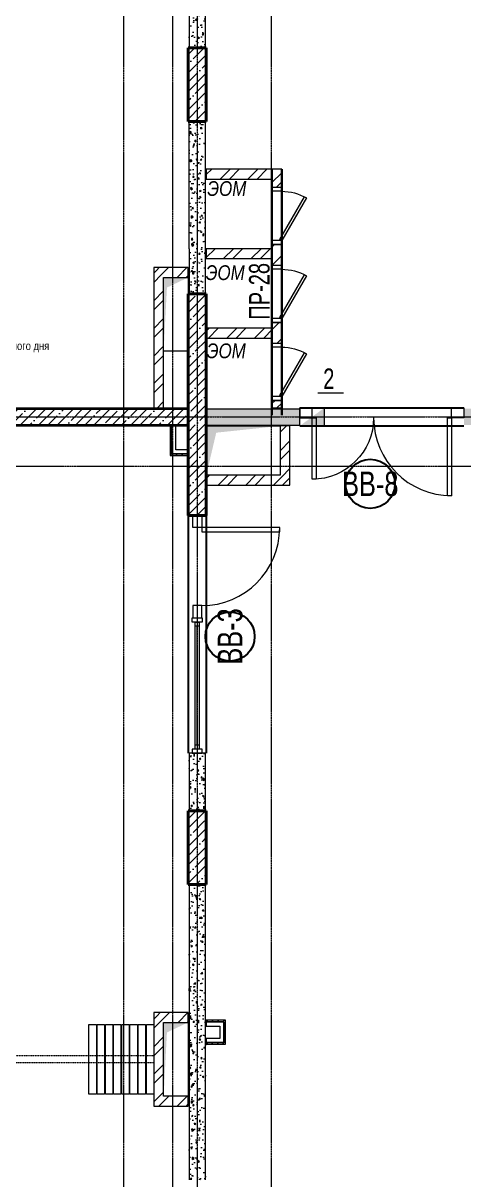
# Model space of a CAD drawing. Header units: millimetres. Extents: x -231292 to 573618, y -153144 to 564035.
# Drawn here: x 60161 to 65533, y 40230 to 54330 of the extents above; entities that cross this region are included whole.
import ezdxf
from ezdxf.enums import TextEntityAlignment as Align

# ---------------------------------------------------------------- set-up
doc = ezdxf.new("R2010")
doc.units = ezdxf.units.MM
for name, pattern in [('ADSK_Невидимые', [5, 3, -2]), ('CENTER2', [28.575, 19.05, -3.175, 3.175, -3.175]), ('HIDDEN2', [4.7625, 3.175, -1.5875])]:
    doc.linetypes.add(name, pattern=pattern)
doc.layers.get('0').update_dxf_attribs({"color": 250})
doc.layers.get('Defpoints').update_dxf_attribs({"color": 250})
for name, color, linetype, lineweight in [('A-AREA', 250, 'Continuous', 15), ('АР_Витраж', 250, 'Continuous', 13), ('АР_Витраж марка', 250, 'Continuous', 9), ('АР_Двери_витраж', 250, 'Continuous', 9), ('АР_Колонны', 250, 'Continuous', 35), ('АР_Отв. марка', 250, 'Continuous', 9), ('АР_площадь пом', 250, 'Continuous', 5), ('АР_Стены ГКЛ', 250, 'Continuous', 15), ('АР_Стены ЖБ', 250, 'Continuous', 35), ('АР_Стены кирпич', 250, 'Continuous', 20), ('АР_Стены ПЕНОблок', 250, 'Continuous', 20), ('АР_Штриховка', 250, 'Continuous', 0), ('Двери кабины', 250, 'Continuous', 0), ('ОВ_Шахты', 250, 'Continuous', 5), ('РД_Оси_100', 250, 'Continuous', 0), ('РД_проем_инж перемыч_фахверк', 250, 'Continuous', 18), ('СС_Отверстия', 250, 'Continuous', 9), ('ТХ_Оборудование', 250, 'Continuous', 9), ('ЭОМ_отверстия', 250, 'Continuous', 5)]:
    doc.layers.add(name, color=color, linetype=linetype, lineweight=lineweight)
doc.layers.add('РД_Витраж_вн', color=250, linetype='Continuous')
doc.layers.add('РД_Перемычка инж проемов', color=250, linetype='Continuous')
doc.layers.add('РД_Проем', color=250, linetype='Continuous', lineweight=0, plot=False)
doc.layers.add('РД_проем_инж перемыч_подсчет', color=250, linetype='Continuous', lineweight=30, plot=False)
doc.styles.add('Arial0', font='arial.ttf')
doc.styles.add('Arial_09', font='ARIALN.TTF', dxfattribs={"width": 0.9})
doc.styles.add('MtXpl_Arial_Narrow', font='ARIALNI.TTF')
doc.styles.add('style1', font='ARIALN.TTF')
doc.styles.add('ккк', font='isocpeur.ttf', dxfattribs={"width": 0.85, "oblique": 15})
pattern_1 = [(45, (8883.4, 13229.69), (-112.2532, 112.2532), []), (45, (8995.66, 13229.69), (-112.2532, 112.2532), [198.4375, -39.6875, 0, -39.6875])]
pattern_2 = [(45, (8883.4, 13229.69), (-168.3798, 168.3798), []), (45, (8995.66, 13229.69), (-168.3798, 168.3798), [])]
pattern_3 = [(45, (8883.4, 13229.69), (-168.3798, 168.3798), []), (45, (8995.66, 13229.69), (-168.3798, 168.3798), [])]
pattern_4 = [(45, (8883.4, 13229.69), (-168.3798, 168.3798), []), (45, (8995.66, 13229.69), (-168.3798, 168.3798), [])]
pattern_5 = [(45, (8883.403, 13229.686), (-33.67596, 33.67596), [])]

# ---------------------------------------------------------------- blocks, each defined once
blk = doc.blocks.new('СОШ_2200_АР_ОСИ_М100_28.05.24')
at = {"layer": 'РД_Оси_100', "linetype": 'CENTER2'}
for points in [[(52500, 139938.679), (52500, -5755), (52358.276, -6155)], [(53100, 139938.679), (53100, -5755), (52949.266, -6155)], [(54300, 139938.679), (54300, -6155)], [(53400, 70753.904), (53400, -5755), (53550, -6155)], [(43327.994, 36300), (71363.995, 36300)], [(43327.994, 35700), (71363.995, 35700)]]:
    blk.add_lwpolyline(points, dxfattribs=at)
blk = doc.blocks.new('otv')
at = {"linetype": 'Continuous'}
blk.add_lwpolyline([(0, -1), (0, 0), (1, 0), (1, -1)], close=True, dxfattribs=at)
blk.add_solid([(0, -1), (0, 0), (0.135, -0.137), (1, 0)], dxfattribs=at)
blk = doc.blocks.new('MOK-МаркаПомещения1')
at = {"layer": 'A-AREA', "color": 0}
blk.add_line((-3.65, -1.94), (3.65, -1.94), dxfattribs=at)
at = {"layer": 'A-AREA', "color": 0, "style": 'style1'}
blk.add_attdef('АР-ПОМЕЩЕНИЕ:ПЛОЩАДЬ', text='', height=3, dxfattribs=at).set_placement((0, 0), align=Align.MIDDLE)
at = {"layer": 'Defpoints', "style": 'style1', "flags": 8}
blk.add_attdef('АР-ПОМЕЩЕНИЕ:НАИМЕНОВАНИЕ', text='', height=1, dxfattribs=at).set_placement((0, 2.96), align=Align.MIDDLE)
blk = doc.blocks.new('MOK-МаркаПроема инж.')
blk.add_line((-1.33, -1.75), (1.8, -1.75))
at = {"color": 0, "style": 'Arial0', "width": 0.7}
blk.add_attdef('АР-ПРОЕМ:Коробка', text='', height=2.5, dxfattribs=at).set_placement((0, 0), align=Align.MIDDLE)
blk = doc.blocks.new('МаркаВитража1')
at = {"layer": 'Defpoints'}
blk.add_circle((0, 0), 3, dxfattribs=at)
at = {"color": 0, "linetype": 'ByBlock', "lineweight": -2, "style": 'Arial_09', "width": 0.9}
blk.add_attdef('АР-ОКНО:НАИМЕНОВАНИЕ', text='', height=3, dxfattribs=at).set_placement((0, 0), align=Align.MIDDLE)
blk = doc.blocks.new('MOK-МаркаПеремычки')
at = {"color": 0, "style": 'ккк', "oblique": 15, "width": 0.85}
blk.add_attdef('АР-ПРОЕМ:ПЕРЕМЫЧКА', text='', height=2.5, dxfattribs=at).set_placement((0, 0), align=Align.MIDDLE)

msp = doc.modelspace()

# ---------------------------------------------------------------- hatches: boundary and pattern name
at = {"layer": 'АР_Стены ГКЛ', "linetype": 'Continuous', "lineweight": 0}
h = msp.add_hatch(dxfattribs=at)
h.set_pattern_fill('ANSI31', color=256, scale=15, style=0)
h.set_pattern_definition(pattern_5)
h.paths.add_polyline_path([(61953.291, 49059.686), (61973.291, 49079.686), (61973.291, 49429.686), (61953.291, 49429.686)], flags=0)
h = msp.add_hatch(dxfattribs=at)
h.set_pattern_fill('ANSI31', color=256, scale=15, style=0)
h.set_pattern_definition(pattern_5)
h.paths.add_polyline_path([(62173.291, 49059.686), (62173.291, 49079.686), (61973.291, 49079.686), (61953.291, 49059.686)], flags=0)
h = msp.add_hatch(dxfattribs=at)
h.set_pattern_fill('ANSI31', color=256, scale=15, style=0)
h.set_pattern_definition([(45, (8883.403, 13229.686), (-33.67596, 33.67596), [])])
h.paths.add_polyline_path([(62393.403, 42174.686), (62393.403, 42154.686), (62608.406, 42154.686), (62628.406, 42174.686)], flags=0)
h = msp.add_hatch(dxfattribs=at)
h.set_pattern_fill('ANSI31', color=256, scale=15, angle=-360, style=0)
h.set_pattern_definition(pattern_5)
h.paths.add_polyline_path([(62628.406, 42174.686), (62608.406, 42154.686), (62608.406, 41904.686), (62628.406, 41884.686)], flags=0)
h = msp.add_hatch(dxfattribs=at)
h.set_pattern_fill('ANSI31', color=256, scale=15, style=0)
h.set_pattern_definition([(45, (8883.403, 13229.686), (-33.67596, 33.67596), [])])
h.paths.add_polyline_path([(62628.406, 41884.686), (62608.406, 41904.686), (62393.403, 41904.686), (62393.403, 41884.686)], flags=0)
at = {"layer": 'АР_Штриховка', "linetype": 'Continuous', "lineweight": 0}
h = msp.add_hatch(dxfattribs=at)
h.set_pattern_fill('AR-CONC', color=256, angle=45, style=0)
h.set_pattern_definition([(95, (8883.4, 13229.69), (140.09465, 117.55338), [19.05, -209.55]), (40, (8883.4, 13229.69), (-160.01845, 110.17673), [15.24, -167.6406]), (145.45144, (8895.08, 13239.48), (-19.9238, 227.7301), [16.19, -178.09024]), (91.1842, (8847.48, 13265.6), (221.41024, 161.9534), [28.575, -314.325]), (141.63556, (8865.93, 13279.1), (-7.0866, 342.8268), [24.285, -267.1356]), (36.18415, (8847.48, 13265.6), (-7.0866, 342.8268), [22.86, -251.4597]), (66, (8874.42, 13274.59), (179.51998, 34.89515), [19.05, -209.55]), (11, (8874.42, 13274.59), (-86.53993, 173.9412), [15.24, -167.64]), (116.45145, (8889.38, 13277.5), (92.98005, 208.83634), [16.19, -178.08994]), (82.5, (8883.4, 13229.686), (-57.60547, 61.973414), [0, -165.608, 0, -170.18, 0, -168.275]), (52.5, (8883.4, 13229.69), (-23.58973, 118.087), [0, -97.028, 0, -161.798, 0, -64.135]), (12.5, (8843.35, 13189.634), (99.92786, 91.826196), [0, -63.5, 0, -198.12, 0, -262.89]), (2.5, (8825.39, 13171.67), (86.7639, 122.7224), [0, -82.55, 0, -131.572, 0, -186.69])])
h.paths.add_polyline_path([(62183.403, 54029.686), (62383.403, 54029.686), (62383.403, 54728.686), (62183.403, 54728.686)], flags=0)
h.paths.add_polyline_path([(62183.403, 57628.686), (62383.403, 57628.686), (62383.403, 57630.686), (62183.403, 57630.686)], flags=0)
at = {"layer": 'АР_Штриховка', "linetype": 'Continuous', "lineweight": 5}
h = msp.add_hatch(dxfattribs=at)
h.set_pattern_fill('ANSI35', color=256, scale=25, style=0)
h.set_pattern_definition(pattern_1)
h.paths.add_polyline_path([(62173.403, 53129.686), (62393.403, 53129.686), (62393.403, 54029.686), (62173.403, 54029.686)], flags=0)
at = {"layer": 'АР_Штриховка', "linetype": 'Continuous', "lineweight": 0}
h = msp.add_hatch(dxfattribs=at)
h.set_pattern_fill('AR-CONC', color=256, angle=45, style=0)
h.set_pattern_definition([(95, (8883.4, 13229.69), (140.09465, 117.55338), [19.05, -209.55]), (40, (8883.4, 13229.69), (-160.01845, 110.17673), [15.24, -167.6406]), (145.45144, (8895.08, 13239.48), (-19.9238, 227.7301), [16.19, -178.09024]), (91.1842, (8847.48, 13265.6), (221.41024, 161.9534), [28.575, -314.325]), (141.63556, (8865.93, 13279.1), (-7.0866, 342.8268), [24.285, -267.1356]), (36.18415, (8847.48, 13265.6), (-7.0866, 342.8268), [22.86, -251.4597]), (66, (8874.42, 13274.59), (179.51998, 34.89515), [19.05, -209.55]), (11, (8874.42, 13274.59), (-86.53993, 173.9412), [15.24, -167.64]), (116.45145, (8889.38, 13277.5), (92.98005, 208.83634), [16.19, -178.08994]), (82.5, (8883.4, 13229.686), (-57.60547, 61.973414), [0, -165.608, 0, -170.18, 0, -168.275]), (52.5, (8883.4, 13229.69), (-23.58973, 118.087), [0, -97.028, 0, -161.798, 0, -64.135]), (12.5, (8843.35, 13189.634), (99.92786, 91.826196), [0, -63.5, 0, -198.12, 0, -262.89]), (2.5, (8825.39, 13171.67), (86.7639, 122.7224), [0, -82.55, 0, -131.572, 0, -186.69])])
h.paths.add_polyline_path([(62183.403, 51028.686), (62383.403, 51028.686), (62383.403, 51579.686), (62183.403, 51579.686)], flags=0)
h.paths.add_polyline_path([(62183.403, 51579.686), (62383.403, 51579.686), (62383.403, 52549.686), (62183.403, 52549.686)], flags=0)
h.paths.add_polyline_path([(62183.403, 52549.686), (62383.403, 52549.686), (62383.403, 53129.686), (62183.403, 53129.686)], flags=0)
h = msp.add_hatch(dxfattribs=at)
h.set_pattern_fill('ANSI32', color=256, scale=25, style=0)
h.set_pattern_definition(pattern_3)
h.paths.add_polyline_path([(63193.402, 52429.686), (63313.402, 52549.686), (62393.403, 52549.686), (62393.403, 52429.686)], flags=0)
h = msp.add_hatch(dxfattribs=at)
h.set_pattern_fill('ANSI32', color=256, scale=25, angle=-360, style=0)
h.set_pattern_definition(pattern_2)
h.paths.add_polyline_path([(63313.402, 50609.686), (63223.402, 50569.686), (63193.402, 50489.686), (63193.402, 50429.686), (63313.402, 50429.686)], flags=0)
h.paths.add_polyline_path([(63313.402, 49729.686), (63193.402, 49729.686), (63193.402, 49639.686), (63313.402, 49639.686)], flags=0)
h.paths.add_polyline_path([(63313.402, 52549.686), (63193.402, 52429.686), (63193.402, 52329.686), (63313.402, 52329.686)], flags=0)
h.paths.add_polyline_path([(63313.402, 51629.686), (63193.402, 51629.686), (63193.402, 51579.686), (63223.402, 51539.686), (63313.402, 51579.686)], flags=0)
h.paths.add_polyline_path([(63313.402, 51579.686), (63223.402, 51539.686), (63193.402, 51459.686), (63193.402, 51379.686), (63313.402, 51379.686)], flags=0)
h.paths.add_polyline_path([(63313.402, 50679.686), (63193.402, 50679.686), (63193.402, 50609.686), (63223.402, 50569.686), (63313.402, 50609.686)], flags=0)
h = msp.add_hatch(dxfattribs=at)
h.set_pattern_fill('ANSI32', color=256, scale=25, style=0)
h.set_pattern_definition(pattern_3)
h.paths.add_polyline_path([(63193.402, 51459.686), (63223.402, 51539.686), (63193.402, 51579.686), (62393.403, 51579.686), (62393.403, 51459.686)], flags=0)
h = msp.add_hatch(dxfattribs=at)
h.set_pattern_fill('ANSI32', color=256, scale=25, style=0)
h.set_pattern_definition(pattern_4)
h.paths.add_polyline_path([(61753.403, 49629.686), (61873.403, 49629.686), (61873.403, 51229.686), (61753.403, 51349.686)], flags=0)
h = msp.add_hatch(dxfattribs=at)
h.set_pattern_fill('ANSI32', color=256, scale=25, style=0)
h.set_pattern_definition([(45, (8883.4, 13229.69), (-168.3798, 168.3798), []), (45, (8995.66, 13229.69), (-168.3798, 168.3798), [])])
h.paths.add_polyline_path([(61753.403, 51349.686), (61873.403, 51229.686), (62173.403, 51229.686), (62173.403, 51349.686)], flags=0)
at = {"layer": 'АР_Штриховка', "linetype": 'Continuous', "lineweight": 5}
h = msp.add_hatch(dxfattribs=at)
h.set_pattern_fill('ANSI35', color=256, scale=25, style=0)
h.set_pattern_definition(pattern_1)
h.paths.add_polyline_path([(62173.403, 48329.686), (62393.403, 48329.686), (62393.403, 51029.686), (62173.403, 51029.686)], flags=0)
at = {"layer": 'АР_Штриховка', "linetype": 'Continuous', "lineweight": 0}
h = msp.add_hatch(dxfattribs=at)
h.set_pattern_fill('ANSI32', color=256, scale=25, style=0)
h.set_pattern_definition(pattern_3)
h.paths.add_polyline_path([(63193.402, 50489.686), (63223.402, 50569.686), (63193.402, 50609.686), (62393.402, 50609.686), (62393.402, 50489.686)], flags=0)
at = {"layer": 'АР_Штриховка', "linetype": 'Continuous', "lineweight": 5}
h = msp.add_hatch(dxfattribs=at)
h.set_pattern_fill('ANSI35', color=256, scale=25, style=0)
h.set_pattern_definition(pattern_1)
h.paths.add_polyline_path([(54583.403, 49629.686), (54583.403, 49429.686), (62173.403, 49429.686), (62173.403, 49629.686)], flags=0)
at = {"layer": 'АР_Штриховка', "linetype": 'Continuous', "lineweight": 0}
h = msp.add_hatch(dxfattribs=at)
h.set_pattern_fill('AR-CONC', color=256, angle=45, style=0)
h.set_pattern_definition([(95, (8883.4, 13229.69), (140.09465, 117.55338), [19.05, -209.55]), (40, (8883.4, 13229.69), (-160.01845, 110.17673), [15.24, -167.6406]), (145.45144, (8895.08, 13239.48), (-19.9238, 227.7301), [16.19, -178.09024]), (91.1842, (8847.48, 13265.6), (221.41024, 161.9534), [28.575, -314.325]), (141.63556, (8865.93, 13279.1), (-7.0866, 342.8268), [24.285, -267.1356]), (36.18415, (8847.48, 13265.6), (-7.0866, 342.8268), [22.86, -251.4597]), (66, (8874.42, 13274.59), (179.51998, 34.89515), [19.05, -209.55]), (11, (8874.42, 13274.59), (-86.53993, 173.9412), [15.24, -167.64]), (116.45145, (8889.38, 13277.5), (92.98005, 208.83634), [16.19, -178.08994]), (82.5, (8883.4, 13229.686), (-57.60547, 61.973414), [0, -165.608, 0, -170.18, 0, -168.275]), (52.5, (8883.4, 13229.69), (-23.58973, 118.087), [0, -97.028, 0, -161.798, 0, -64.135]), (12.5, (8843.35, 13189.634), (99.92786, 91.826196), [0, -63.5, 0, -198.12, 0, -262.89]), (2.5, (8825.39, 13171.67), (86.7639, 122.7224), [0, -82.55, 0, -131.572, 0, -186.69])])
h.paths.add_polyline_path([(66673.403, 49429.686), (66673.403, 49629.686), (65533.403, 49629.686), (65533.403, 49429.686)], flags=0)
h.paths.add_polyline_path([(63533.403, 49429.686), (63533.403, 49629.686), (63193.402, 49629.686), (63193.402, 49429.686)], flags=0)
h.paths.add_polyline_path([(63193.402, 49429.686), (63193.402, 49629.686), (62393.403, 49629.686), (62393.403, 49429.686)], flags=0)
h = msp.add_hatch(dxfattribs=at)
h.set_pattern_fill('ANSI32', color=256, scale=25, angle=-360, style=0)
h.set_pattern_definition(pattern_2)
h.paths.add_polyline_path([(63413.403, 49419.686), (63293.403, 49419.686), (63293.403, 48819.686), (63413.403, 48699.686)], flags=0)
h = msp.add_hatch(dxfattribs=at)
h.set_pattern_fill('ANSI32', color=256, scale=25, style=0)
h.set_pattern_definition(pattern_3)
h.paths.add_polyline_path([(63413.403, 48699.686), (63293.403, 48819.686), (62393.403, 48819.686), (62393.403, 48699.686)], flags=0)
h = msp.add_hatch(dxfattribs=at)
h.set_pattern_fill('AR-CONC', color=256, angle=45, style=0)
h.set_pattern_definition([(95, (8883.4, 13229.69), (140.09465, 117.55338), [19.05, -209.55]), (40, (8883.4, 13229.69), (-160.01845, 110.17673), [15.24, -167.6406]), (145.45144, (8895.08, 13239.48), (-19.9238, 227.7301), [16.19, -178.09024]), (91.1842, (8847.48, 13265.6), (221.41024, 161.9534), [28.575, -314.325]), (141.63556, (8865.93, 13279.1), (-7.0866, 342.8268), [24.285, -267.1356]), (36.18415, (8847.48, 13265.6), (-7.0866, 342.8268), [22.86, -251.4597]), (66, (8874.42, 13274.59), (179.51998, 34.89515), [19.05, -209.55]), (11, (8874.42, 13274.59), (-86.5399, 173.9412), [15.24, -167.64]), (116.45145, (8889.38, 13277.5), (92.98005, 208.83634), [16.19, -178.08994]), (82.5, (8883.4, 13229.686), (-57.60547, 61.973414), [0, -165.608, 0, -170.18, 0, -168.275]), (52.5, (8883.4, 13229.69), (-23.58973, 118.087), [0, -97.028, 0, -161.798, 0, -64.135]), (12.5, (8843.35, 13189.634), (99.92786, 91.826196), [0, -63.5, 0, -198.12, 0, -262.89]), (2.5, (8825.39, 13171.67), (86.7639, 122.7224), [0, -82.55, 0, -131.572, 0, -186.69])])
h.paths.add_polyline_path([(62183.403, 44728.686), (62383.403, 44728.686), (62383.403, 45429.686), (62183.403, 45429.686)], flags=0)
h.paths.add_polyline_path([(62183.403, 48329.686), (62383.403, 48329.686), (62383.403, 48330.686), (62183.403, 48330.686)], flags=0)
at = {"layer": 'АР_Штриховка', "linetype": 'Continuous', "lineweight": 5}
h = msp.add_hatch(dxfattribs=at)
h.set_pattern_fill('ANSI35', color=256, scale=25, style=0)
h.set_pattern_definition(pattern_1)
h.paths.add_polyline_path([(62173.403, 43829.686), (62393.403, 43829.686), (62393.403, 44729.686), (62173.403, 44729.686)], flags=0)
at = {"layer": 'АР_Штриховка', "linetype": 'Continuous', "lineweight": 0}
h = msp.add_hatch(dxfattribs=at)
h.set_pattern_fill('AR-CONC', color=256, angle=45, style=0)
h.set_pattern_definition([(95, (8883.4, 13229.69), (140.09465, 117.55338), [19.05, -209.55]), (40, (8883.4, 13229.69), (-160.01845, 110.17673), [15.24, -167.6406]), (145.45144, (8895.08, 13239.48), (-19.9238, 227.7301), [16.19, -178.09024]), (91.1842, (8847.48, 13265.6), (221.41024, 161.9534), [28.575, -314.325]), (141.63556, (8865.93, 13279.1), (-7.0866, 342.8268), [24.285, -267.1356]), (36.18415, (8847.48, 13265.6), (-7.0866, 342.8268), [22.86, -251.4597]), (66, (8874.42, 13274.59), (179.51998, 34.89515), [19.05, -209.55]), (11, (8874.42, 13274.59), (-86.5399, 173.9412), [15.24, -167.64]), (116.45145, (8889.38, 13277.5), (92.98005, 208.83634), [16.19, -178.08994]), (82.5, (8883.4, 13229.686), (-57.60547, 61.973414), [0, -165.608, 0, -170.18, 0, -168.275]), (52.5, (8883.4, 13229.69), (-23.58973, 118.087), [0, -97.028, 0, -161.798, 0, -64.135]), (12.5, (8843.35, 13189.634), (99.92786, 91.826196), [0, -63.5, 0, -198.12, 0, -262.89]), (2.5, (8825.39, 13171.67), (86.7639, 122.7224), [0, -82.55, 0, -131.572, 0, -186.69])])
h.paths.add_polyline_path([(62183.403, 40228.686), (62383.403, 40228.686), (62383.403, 43830.686), (62183.403, 43830.686)], flags=0)
h = msp.add_hatch(dxfattribs=at)
h.set_pattern_fill('ANSI32', color=256, scale=25, style=0)
h.set_pattern_definition(pattern_4)
h.paths.add_polyline_path([(61753.403, 41129.686), (61873.403, 41249.686), (61873.403, 42149.686), (61753.403, 42269.686)], flags=0)
h = msp.add_hatch(dxfattribs=at)
h.set_pattern_fill('ANSI32', color=256, scale=25, style=0)
h.set_pattern_definition([(45, (8883.4, 13229.69), (-168.3798, 168.3798), []), (45, (8995.66, 13229.69), (-168.3798, 168.3798), [])])
h.paths.add_polyline_path([(61753.403, 42269.686), (61873.403, 42149.686), (62173.403, 42149.686), (62173.403, 42269.686)], flags=0)
h = msp.add_hatch(dxfattribs=at)
h.set_pattern_fill('ANSI32', color=256, scale=25, style=0)
h.set_pattern_definition(pattern_3)
h.paths.add_polyline_path([(62173.403, 41129.686), (62173.403, 41249.686), (61873.403, 41249.686), (61753.403, 41129.686)], flags=0)
at = {"layer": 'СС_Отверстия', "linetype": 'Continuous', "lineweight": 5}
for points in [[(63833.085, 49419.686), (63833.085, 49639.686), (63683.085, 49529.686)], [(63533.085, 49419.686), (63833.085, 49419.686), (63683.085, 49529.686)]]:
    msp.add_hatch(color=256, dxfattribs=at).paths.add_polyline_path(points, flags=0)

# ---------------------------------------------------------------- linework, layer by layer
at = {"layer": 'АР_Витраж', "linetype": 'Continuous', "lineweight": 5}
for p, q in [((62173.403, 45429.686), (62173.403, 47079.686)), ((62393.403, 45429.686), (62393.403, 47079.686))]:
    msp.add_line(p, q, dxfattribs=at)
at = {"layer": 'АР_Витраж', "linetype": 'Continuous', "lineweight": 13}
for p, q in [((62308.403, 46979.686), (62258.403, 46979.686)), ((62283.403, 45529.686), (62283.403, 46979.686)), ((62308.403, 45529.686), (62258.403, 45529.686))]:
    msp.add_line(p, q, dxfattribs=at)
for points in [[(62223.403, 47029.686), (62223.403, 47079.686), (62343.403, 47079.686), (62343.403, 47029.686)], [(62308.403, 45479.686), (62258.403, 45479.686), (62258.403, 47029.686), (62308.403, 47029.686)], [(62223.403, 45479.686), (62223.403, 45429.686), (62343.403, 45429.686), (62343.403, 45479.686)]]:
    msp.add_lwpolyline(points, close=True, dxfattribs=at)
at = {"layer": 'АР_Двери_витраж', "linetype": 'Continuous', "lineweight": 9}
for points in [[(63683.403, 49639.686), (63533.403, 49639.686), (63533.403, 49519.686), (63683.403, 49519.686)], [(65383.403, 49639.686), (65533.403, 49639.686), (65533.403, 49519.686), (65383.403, 49519.686)], [(63683.403, 49519.686), (63733.403, 49519.686), (63733.403, 48769.686), (63683.403, 48769.686)], [(65383.403, 48569.686), (65333.403, 48569.686), (65333.403, 49519.686), (65383.403, 49519.686)], [(62228.403, 48179.686), (62228.403, 48329.686), (62338.403, 48329.686), (62338.403, 48179.686)], [(62338.403, 48179.686), (62338.403, 48129.686), (63288.403, 48129.686), (63288.403, 48179.686)], [(62228.403, 47229.686), (62228.403, 47079.686), (62338.403, 47079.686), (62338.403, 47229.686)]]:
    msp.add_lwpolyline(points, close=True, dxfattribs=at)
at = {"layer": 'АР_Двери_витраж', "linetype": 'Continuous', "lineweight": 9, "extrusion": (0, 0, -1)}
msp.add_arc((-63683.403, 49519.686), 750, 180, 270, dxfattribs=at)
at = {"layer": 'АР_Двери_витраж', "linetype": 'Continuous', "lineweight": 9}
for centre, start, end in [((65383.403, 49519.686), 180, 270), ((62338.403, 48179.686), 270, 0)]:
    msp.add_arc(centre, 950, start, end, dxfattribs=at)
at = {"layer": 'АР_Колонны', "linetype": 'HIDDEN2', "lineweight": 25}
for p, q in [((62173.403, 54029.686), (62393.403, 54029.686)), ((62173.403, 53129.686), (62173.403, 54029.686)), ((62393.403, 54029.686), (62393.403, 53129.686)), ((62393.403, 53129.686), (62173.403, 53129.686)), ((62173.403, 51029.686), (62393.403, 51029.686)), ((62173.403, 48329.686), (62173.403, 51029.686)), ((62393.403, 51029.686), (62393.403, 48329.686)), ((62393.403, 48329.686), (62173.403, 48329.686)), ((62173.403, 44729.686), (62393.403, 44729.686)), ((62173.403, 43829.686), (62173.403, 44729.686)), ((62393.403, 44729.686), (62393.403, 43829.686)), ((62393.403, 43829.686), (62173.403, 43829.686))]:
    msp.add_line(p, q, dxfattribs=at)
at = {"layer": 'АР_Колонны', "linetype": 'Continuous', "lineweight": 35}
for p, q in [((62173.403, 54029.686), (62393.403, 54029.686)), ((62173.403, 53129.686), (62173.403, 54029.686)), ((62393.403, 53129.686), (62393.403, 54029.686)), ((62173.403, 53129.686), (62393.403, 53129.686)), ((62173.403, 51029.686), (62393.403, 51029.686)), ((62173.403, 48329.686), (62173.403, 51029.686)), ((62393.403, 48329.686), (62393.403, 51029.686)), ((62173.403, 48329.686), (62393.403, 48329.686)), ((62173.403, 44729.686), (62393.403, 44729.686)), ((62173.403, 43829.686), (62173.403, 44729.686)), ((62393.403, 43829.686), (62393.403, 44729.686)), ((62173.403, 43829.686), (62393.403, 43829.686))]:
    msp.add_line(p, q, dxfattribs=at)
at = {"layer": 'АР_Стены ГКЛ', "linetype": 'Continuous', "lineweight": 5}
for p, q in [((61973.291, 49429.686), (61953.291, 49429.686)), ((61953.291, 49429.686), (61953.291, 49059.686)), ((62023.291, 49429.686), (61973.291, 49429.686)), ((61973.291, 49429.686), (61973.291, 49079.686)), ((61973.291, 49079.686), (61973.291, 49429.686)), ((62023.291, 49129.686), (62023.291, 49429.686)), ((61973.291, 49079.686), (62173.291, 49079.686)), ((62173.291, 49079.686), (61973.291, 49079.686)), ((62173.291, 49129.686), (62023.291, 49129.686)), ((62173.291, 49079.686), (62173.291, 49129.686)), ((62173.291, 49059.686), (62173.291, 49079.686)), ((61953.291, 49059.686), (62173.291, 49059.686)), ((62393.403, 42174.686), (62393.403, 42154.686)), ((62628.406, 42174.686), (62393.403, 42174.686)), ((62628.406, 41884.686), (62628.406, 42174.686)), ((62393.403, 42154.686), (62393.403, 42104.686)), ((62608.406, 42154.686), (62393.403, 42154.686)), ((62393.403, 42154.686), (62608.406, 42154.686)), ((62393.403, 42104.686), (62558.406, 42104.686)), ((62558.406, 42104.686), (62558.406, 41954.686)), ((62608.406, 41904.686), (62608.406, 42154.686)), ((62608.406, 42154.686), (62608.406, 41904.686)), ((62558.406, 41954.686), (62393.403, 41954.686)), ((62393.403, 41954.686), (62393.403, 41904.686)), ((62393.403, 41904.686), (62608.406, 41904.686)), ((62608.406, 41904.686), (62393.403, 41904.686)), ((62393.403, 41904.686), (62393.403, 41884.686)), ((62393.403, 41884.686), (62628.406, 41884.686))]:
    msp.add_line(p, q, dxfattribs=at)
at = {"layer": 'АР_Стены ЖБ', "linetype": 'Continuous', "lineweight": 40}
for p, q in [((62393.403, 54029.686), (62173.403, 54029.686)), ((62173.403, 54029.686), (62173.403, 53129.686)), ((62393.403, 53129.686), (62393.403, 54029.686)), ((62173.403, 53129.686), (62393.403, 53129.686)), ((62393.403, 51029.686), (62173.403, 51029.686)), ((62173.403, 51029.686), (62173.403, 48329.686)), ((62393.403, 48329.686), (62393.403, 51029.686)), ((62173.403, 48329.686), (62393.403, 48329.686)), ((62393.403, 44729.686), (62173.403, 44729.686)), ((62173.403, 44729.686), (62173.403, 43829.686)), ((62393.403, 43829.686), (62393.403, 44729.686)), ((62173.403, 43829.686), (62393.403, 43829.686))]:
    msp.add_line(p, q, dxfattribs=at)
at = {"layer": 'АР_Стены ЖБ', "linetype": 'Continuous', "lineweight": 35}
for p, q in [((62173.403, 49629.686), (54583.403, 49629.686)), ((62173.403, 49429.686), (62173.403, 49629.686)), ((54583.403, 49429.686), (62173.403, 49429.686))]:
    msp.add_line(p, q, dxfattribs=at)
at = {"layer": 'АР_Стены кирпич', "linetype": 'Continuous', "lineweight": 20}
for p, q in [((63313.402, 52549.686), (62393.403, 52549.686)), ((62393.403, 52549.686), (62393.403, 52429.686)), ((63313.402, 52329.686), (63313.402, 52549.686)), ((62393.403, 52429.686), (63193.402, 52429.686)), ((63193.402, 52429.686), (63193.402, 52329.686)), ((63193.402, 52329.686), (63313.402, 52329.686)), ((63313.402, 51629.686), (63193.402, 51629.686)), ((63193.402, 51629.686), (63193.402, 51579.686)), ((63313.402, 51379.686), (63313.402, 51629.686)), ((63193.402, 51579.686), (62393.403, 51579.686)), ((62393.403, 51579.686), (62393.403, 51459.686)), ((61753.403, 51349.686), (61753.403, 49629.686)), ((62173.403, 51349.686), (61753.403, 51349.686)), ((62173.403, 51229.686), (62173.403, 51349.686)), ((62393.403, 51459.686), (63193.402, 51459.686)), ((63193.402, 51459.686), (63193.402, 51379.686)), ((63193.402, 51379.686), (63313.402, 51379.686)), ((61873.403, 49629.686), (61873.403, 51229.686)), ((61873.403, 51229.686), (62173.403, 51229.686)), ((63313.402, 50679.686), (63193.402, 50679.686)), ((63193.402, 50679.686), (63193.402, 50609.686)), ((63313.402, 50429.686), (63313.402, 50679.686)), ((63193.402, 50609.686), (62393.402, 50609.686)), ((62393.402, 50609.686), (62393.402, 50489.686)), ((62393.402, 50489.686), (63193.402, 50489.686)), ((63193.402, 50489.686), (63193.402, 50429.686)), ((63193.402, 50429.686), (63313.402, 50429.686)), ((63313.402, 49729.686), (63193.402, 49729.686)), ((63193.402, 49729.686), (63193.402, 49639.686)), ((63193.402, 49639.686), (63313.402, 49639.686)), ((63313.402, 49639.686), (63313.402, 49729.686)), ((61753.403, 49629.686), (61873.403, 49629.686)), ((63413.403, 49419.686), (63293.403, 49419.686)), ((63293.403, 49419.686), (63293.403, 48819.686)), ((63413.403, 48699.686), (63413.403, 49419.686)), ((63293.403, 48819.686), (62393.403, 48819.686)), ((62393.403, 48819.686), (62393.403, 48699.686)), ((62393.403, 48699.686), (63413.403, 48699.686)), ((61753.403, 42269.686), (61753.403, 41129.686)), ((62173.403, 42269.686), (61753.403, 42269.686)), ((62173.403, 42149.686), (62173.403, 42269.686)), ((61873.403, 41249.686), (61873.403, 42149.686)), ((61873.403, 42149.686), (62173.403, 42149.686)), ((62173.403, 41249.686), (61873.403, 41249.686)), ((62173.403, 41129.686), (62173.403, 41249.686)), ((61753.403, 41129.686), (62173.403, 41129.686))]:
    msp.add_line(p, q, dxfattribs=at)
at = {"layer": 'АР_Стены кирпич', "linetype": 'Continuous', "lineweight": 0}
for p, q in [((63193.402, 52329.686), (63193.402, 51629.686)), ((63313.402, 51629.686), (63313.402, 52329.686)), ((63193.402, 51379.686), (63193.402, 50679.686)), ((63313.402, 50679.686), (63313.402, 51379.686)), ((63193.402, 50429.686), (63193.402, 49729.686)), ((63313.402, 49729.686), (63313.402, 50429.686))]:
    msp.add_line(p, q, dxfattribs=at)
at = {"layer": 'АР_Стены ПЕНОблок', "linetype": 'Continuous', "lineweight": 20}
for p, q in [((62183.403, 54728.686), (62183.403, 54029.686)), ((62383.403, 54029.686), (62383.403, 54728.686)), ((62183.403, 54029.686), (62383.403, 54029.686)), ((62383.403, 53129.686), (62183.403, 53129.686)), ((62183.403, 51579.686), (62183.403, 53129.686)), ((62383.403, 52549.686), (62383.403, 53129.686)), ((62383.403, 51028.686), (62383.403, 52549.686)), ((62183.403, 51579.686), (62183.403, 51028.686)), ((62183.403, 51028.686), (62383.403, 51028.686)), ((62393.403, 49629.686), (63533.403, 49629.686)), ((62393.403, 49629.686), (62393.403, 49429.686)), ((63533.403, 49429.686), (63533.403, 49629.686)), ((62393.403, 49429.686), (63533.403, 49429.686)), ((62383.403, 48330.686), (62183.403, 48330.686)), ((62183.403, 48330.686), (62183.403, 48329.686)), ((62183.403, 48329.686), (62383.403, 48329.686)), ((62383.403, 48329.686), (62383.403, 48330.686)), ((62383.403, 45429.686), (62183.403, 45429.686)), ((62183.403, 45429.686), (62183.403, 44728.686)), ((62383.403, 44728.686), (62383.403, 45429.686)), ((62183.403, 44728.686), (62383.403, 44728.686)), ((62383.403, 43830.686), (62183.403, 43830.686)), ((62183.403, 43830.686), (62183.403, 40228.686)), ((62383.403, 40228.686), (62383.403, 43830.686))]:
    msp.add_line(p, q, dxfattribs=at)
at = {"layer": 'Двери кабины', "linetype": 'Continuous', "lineweight": 0}
for points in [[(63193.402, 52279.686), (63193.402, 52329.686), (63313.402, 52329.686), (63313.402, 52279.686)], [(63313.402, 51679.686), (63291.752, 51692.186), (63591.752, 52211.801), (63613.402, 52199.301)], [(63193.402, 51679.686), (63193.402, 51629.686), (63313.402, 51629.686), (63313.402, 51679.686)], [(63193.402, 51329.686), (63193.402, 51379.686), (63313.402, 51379.686), (63313.402, 51329.686)], [(63313.402, 50729.686), (63291.752, 50742.186), (63591.752, 51261.801), (63613.402, 51249.301)], [(63193.402, 50729.686), (63193.402, 50679.686), (63313.402, 50679.686), (63313.402, 50729.686)], [(63193.402, 50379.686), (63193.402, 50429.686), (63313.402, 50429.686), (63313.402, 50379.686)], [(63313.402, 49779.686), (63291.752, 49792.186), (63591.752, 50311.801), (63613.402, 50299.301)], [(63193.402, 49779.686), (63193.402, 49729.686), (63313.402, 49729.686), (63313.402, 49779.686)]]:
    msp.add_lwpolyline(points, close=True, dxfattribs=at)
at = {"layer": 'Двери кабины', "linetype": 'Continuous', "lineweight": 0, "extrusion": (0, 0, -1)}
for centre in [(-63313.402, 51679.686), (-63313.402, 50729.686), (-63313.402, 49779.686)]:
    msp.add_arc(centre, 600, 90, 120, dxfattribs=at)
at = {"layer": 'РД_Витраж_вн', "linetype": 'Continuous', "lineweight": -3}
for p, q in [((63533.403, 49639.686), (65533.403, 49639.686)), ((63533.403, 49419.686), (65533.403, 49419.686)), ((62173.403, 48329.686), (62173.403, 45429.686)), ((62393.403, 48329.686), (62393.403, 45429.686))]:
    msp.add_line(p, q, dxfattribs=at)
at = {"layer": 'РД_Проем', "linetype": 'Continuous', "lineweight": 0}
for p, q in [((63193.402, 51629.686), (63193.402, 52329.686)), ((63313.402, 51629.686), (63313.402, 52329.686)), ((63193.402, 50679.686), (63193.402, 51379.686)), ((63313.402, 50679.686), (63313.402, 51379.686)), ((63193.402, 49729.686), (63193.402, 50429.686)), ((63313.402, 49729.686), (63313.402, 50429.686)), ((63533.403, 49639.686), (65533.403, 49639.686)), ((63533.403, 49419.686), (65533.403, 49419.686)), ((62173.403, 48329.686), (62173.403, 45429.686)), ((62393.403, 48329.686), (62393.403, 45429.686))]:
    msp.add_line(p, q, dxfattribs=at)
at = {"layer": 'РД_проем_инж перемыч_подсчет', "linetype": 'Continuous', "lineweight": 30}
for p, q in [((63193.402, 52549.686), (63193.402, 49549.686)), ((63313.402, 52549.686), (63313.402, 49549.686))]:
    msp.add_line(p, q, dxfattribs=at)
at = {"layer": 'РД_проем_инж перемыч_фахверк', "linetype": 'Continuous', "lineweight": 18}
for p, q in [((63533.085, 49639.686), (65533.085, 49639.686)), ((63533.085, 49419.686), (65533.085, 49419.686)), ((62173.403, 48330.686), (62173.403, 45430.686)), ((62393.403, 48330.686), (62393.403, 45430.686))]:
    msp.add_line(p, q, dxfattribs=at)
at = {"layer": 'СС_Отверстия', "linetype": 'Continuous', "lineweight": 9}
for p, q in [((63833.085, 49639.686), (63533.085, 49639.686)), ((63533.085, 49419.686), (63533.085, 49639.686)), ((63833.085, 49419.686), (63833.085, 49639.686)), ((63833.085, 49419.686), (63533.085, 49419.686))]:
    msp.add_line(p, q, dxfattribs=at)
at = {"layer": 'ТХ_Оборудование', "elevation": 400000}
for points in [[(60963.403, 41274.686), (60963.403, 42124.686), (61053.403, 42124.686), (61053.403, 41274.686)], [(61063.403, 41274.686), (61063.403, 42124.686), (61153.403, 42124.686), (61153.403, 41274.686)], [(61163.403, 41274.686), (61163.403, 42124.686), (61253.403, 42124.686), (61253.403, 41274.686)], [(61263.403, 41274.686), (61263.403, 42124.686), (61353.403, 42124.686), (61353.403, 41274.686)], [(61363.403, 41274.686), (61363.403, 42124.686), (61453.403, 42124.686), (61453.403, 41274.686)], [(61463.403, 41274.686), (61463.403, 42124.686), (61553.403, 42124.686), (61553.403, 41274.686)], [(61563.403, 41274.686), (61563.403, 42124.686), (61653.403, 42124.686), (61653.403, 41274.686)], [(61663.403, 41274.686), (61663.403, 42124.686), (61753.403, 42124.686), (61753.403, 41274.686)]]:
    msp.add_lwpolyline(points, close=True, dxfattribs=at)
at = {"layer": 'ТХ_Оборудование', "linetype": 'ADSK_Невидимые', "elevation": 400000}
msp.add_lwpolyline([(54603.403, 41744.686), (61753.403, 41744.686), (61753.403, 41654.686), (54603.403, 41654.686)], close=True, dxfattribs=at)

# ---------------------------------------------------------------- block references
at = {"layer": 'АР_Витраж марка', "linetype": 'Continuous', "lineweight": 9, "xscale": 100, "yscale": 100, "zscale": 100}
msp.add_blockref('МаркаВитража1', (64392.408, 48713.93), dxfattribs=at).add_auto_attribs({'АР-ОКНО:НАИМЕНОВАНИЕ': 'ВВ-8'})
at = {"layer": 'АР_Витраж марка', "linetype": 'Continuous', "lineweight": 9, "xscale": 100, "yscale": 100, "zscale": 100, "rotation": 90}
msp.add_blockref('МаркаВитража1', (62682.782, 46853.603), dxfattribs=at).add_auto_attribs({'АР-ОКНО:НАИМЕНОВАНИЕ': 'ВВ-3'})
at = {"layer": 'АР_Отв. марка', "linetype": 'Continuous', "lineweight": 9, "xscale": 100, "yscale": 100, "zscale": 100}
msp.add_blockref('MOK-МаркаПроема инж.', (63886.87, 49997.116, 580), dxfattribs=at).add_auto_attribs({'АР-ПРОЕМ:Коробка': '2'})
at = {"layer": 'АР_площадь пом', "linetype": 'Continuous', "lineweight": 5}
ref = msp.add_blockref('MOK-МаркаПомещения1', (57056.977, 50088.376), dxfattribs=dict(at, xscale=100, yscale=100, zscale=100))
ref.add_attrib('АР-ПОМЕЩЕНИЕ:НАИМЕНОВАНИЕ', 'Универсальное помещение с возможностью проведения занятий во внеурочное время, в том числе для групп продленного дня', dxfattribs={"layer": 'Defpoints', "height": 100, "style": 'style1'}).set_placement((57056.977, 50383.939), align=Align.MIDDLE)
ref.add_attrib('АР-ПОМЕЩЕНИЕ:ПЛОЩАДЬ', '68.16', dxfattribs={"layer": 'A-AREA', "color": 0, "height": 300, "style": 'style1'}).set_placement((57056.977, 50088.376), align=Align.MIDDLE)
at = {"layer": 'ОВ_Шахты', "zscale": 1400}
for p, xscale, yscale in [((61873.403, 51229.686), 300, 900), ((62393.403, 49419.686), 900, 600), ((61873.403, 42149.686), 300, 900)]:
    msp.add_blockref('otv', p, dxfattribs=dict(at, xscale=xscale, yscale=yscale))
at = {"layer": 'РД_Оси_100'}
msp.add_blockref('СОШ_2200_АР_ОСИ_М100_28.05.24', (8883.403, 13229.686), dxfattribs=at)
at = {"layer": 'РД_Перемычка инж проемов', "linetype": 'Continuous', "lineweight": -3}
ref = msp.add_blockref('MOK-МаркаПеремычки', (63039.266, 51060.512, 200), dxfattribs=dict(at, xscale=100, yscale=100, zscale=100, rotation=89.99999999999999))
ref.add_attrib('АР-ПРОЕМ:ПЕРЕМЫЧКА', 'ПР-28', dxfattribs={"layer": '0', "color": 0, "height": 250, "rotation": 90, "style": 'Arial0', "width": 0.7}).set_placement((63039.266, 51060.512, 200), align=Align.MIDDLE)

# ---------------------------------------------------------------- texts
at = {"layer": 'ЭОМ_отверстия', "lineweight": 50, "style": 'MtXpl_Arial_Narrow'}
for p in [(62406.484, 52223.384), (62386.742, 51197.999), (62399.796, 50245.169)]:
    msp.add_text('ЭОМ', height=180, dxfattribs=at).set_placement(p)

doc.saveas('drawing.dxf')
